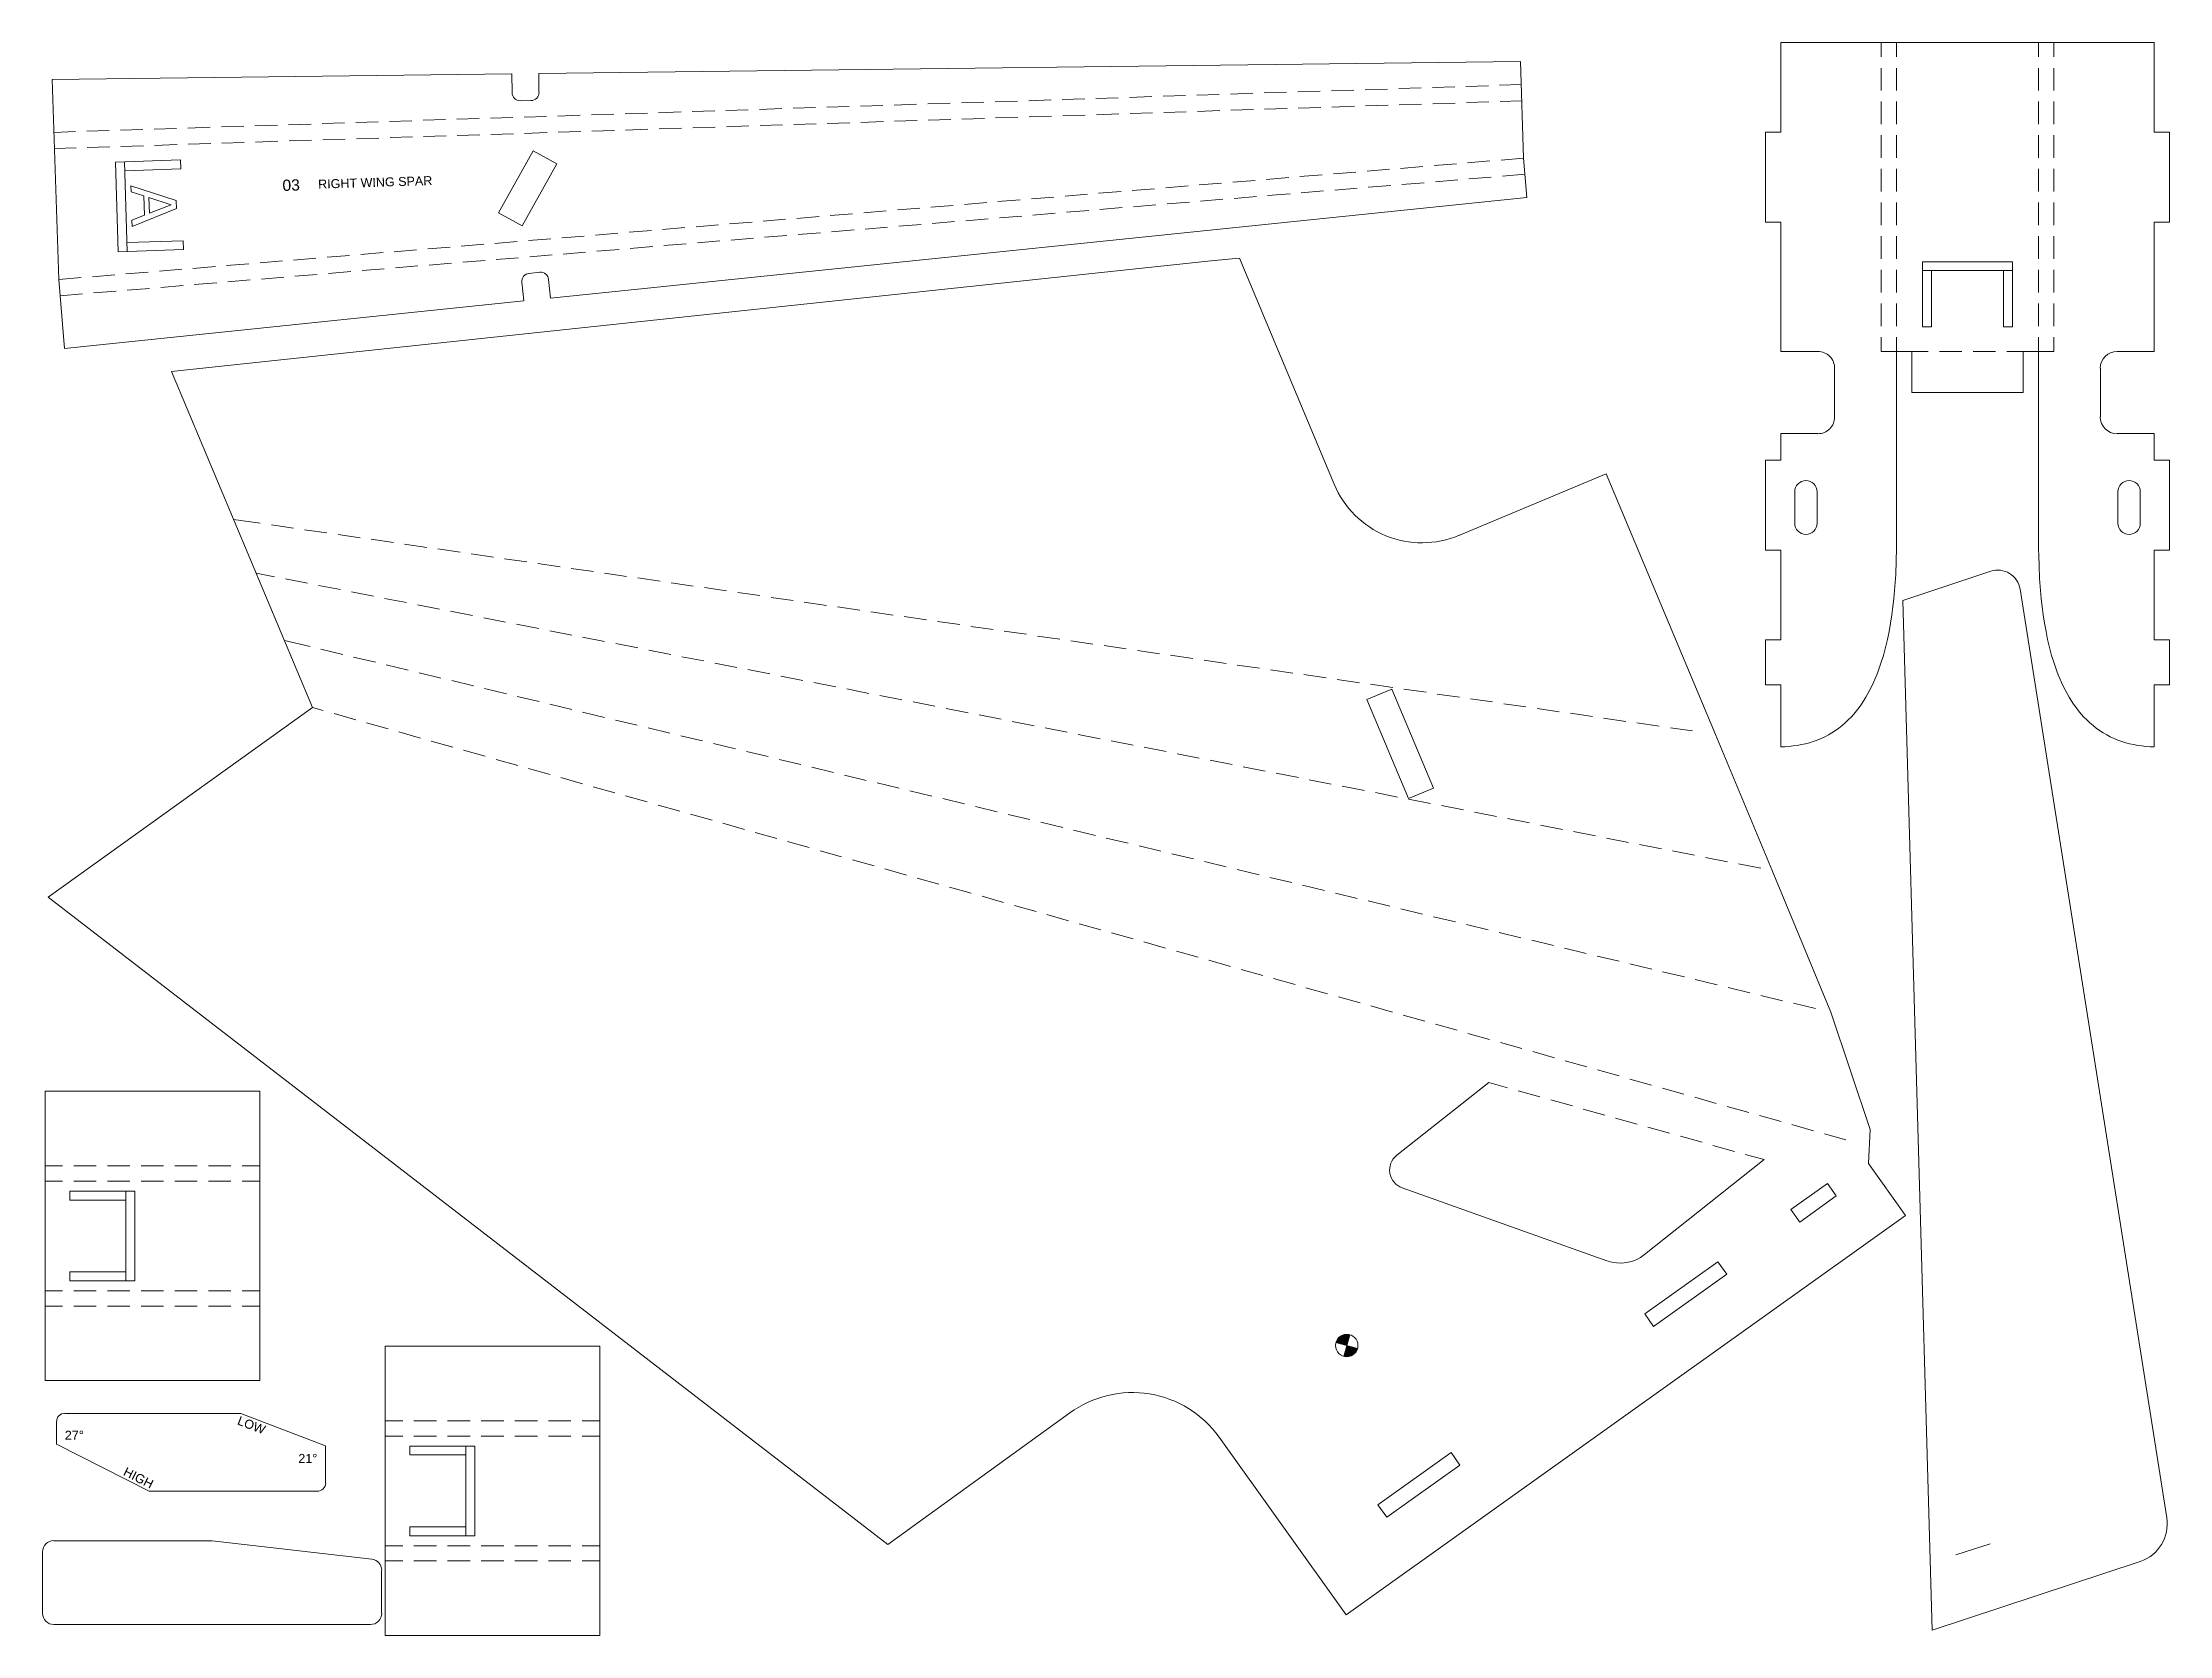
# Model space of a CAD drawing. Header units: inches. Extents: x 0.1 to 23.8, y 0.1 to 17.8.
import ezdxf

# ---------------------------------------------------------------- set-up
doc = ezdxf.new("R2010")
doc.units = ezdxf.units.IN
doc.header["$MEASUREMENT"] = 0
for name, color, linetype in [('CC', 7, 'Continuous'), ('PDF2_01 CUT', 7, 'Continuous'), ('PDF2_02 SCORE', 1, 'Continuous'), ('PDF3_01 CUT', 7, 'Continuous'), ('PDF3_02 SCORE', 1, 'Continuous'), ('PDF_01 CUT', 7, 'Continuous')]:
    doc.layers.add(name, color=color, linetype=linetype)
for name, color, linetype, true_color in [('PDF2_23 NOTES', 144, 'Continuous', 0x007094), ('PDF2_Text', 144, 'Continuous', 0x007094), ('PDF3_23 NOTES', 144, 'Continuous', 0x007094), ('PDF3_Text', 144, 'Continuous', 0x007094)]:
    doc.layers.add(name, color=color, linetype=linetype, true_color=true_color)
doc.styles.add('PDF Arial', font='arial.ttf')

msp = doc.modelspace()

# ---------------------------------------------------------------- linework, layer by layer
at = {"layer": 'CC', "color": 18, "lineweight": 0, "true_color": 0x000000}
for p, q in [((22.185, 11.753), (23.818, 1.404)), ((21.849, 1.115), (21.468, 0.994))]:
    msp.add_line(p, q, dxfattribs=at)
msp.add_lwpolyline([(23.818, 1.404, -0.367107), (23.523, 0.92), (21.203, 0.153), (20.878, 11.626), (21.859, 11.951)], format="xyb", dxfattribs=at)
msp.add_arc((21.937, 11.713), 0.251, 9.2405, 108.2027, dxfattribs=at)
at = {"layer": 'PDF2_01 CUT', "color": 18, "lineweight": 0, "true_color": 0x000000}
for points in [[(23.266, 14.401), (23.679, 14.401), (23.679, 15.843), (23.849, 15.843), (23.849, 16.843), (23.679, 16.843), (23.679, 17.843), (19.518, 17.843), (19.518, 16.843), (19.348, 16.843), (19.348, 15.843), (19.518, 15.843), (19.518, 14.401), (19.931, 14.401, -0.414214), (20.118, 14.213), (20.118, 13.672, -0.414214), (19.93, 13.484)], [(13.205, 15.414), (1.792, 14.2), (1.584, 14.178), (3.157, 10.433), (0.212, 8.322), (9.567, 1.107), (11.597, 2.575, -0.415506), (13.259, 2.305)], [(15.933, 12.352, -0.414719), (14.54, 12.922), (13.488, 15.44), (13.205, 15.414)], [(19.673, 12.487, 1), (19.923, 12.487), (19.923, 12.837, 1), (19.673, 12.837)], [(23.273, 12.837, -1), (23.524, 12.837), (23.524, 12.487, -1), (23.273, 12.487)], [(16.264, 6.255), (15.239, 5.444, 0.589161), (15.299, 5.081)], [(0.303, 2.476), (0.303, 2.227), (1.338, 1.701), (3.21, 1.701, 0.414214), (3.304, 1.794)], [(3.928, 0.341, -0.414214), (3.802, 0.216), (0.274, 0.216, -0.414214), (0.148, 0.341), (0.148, 1.025, -0.414214), (0.274, 1.151)]]:
    msp.add_lwpolyline(points, format="xyb", dxfattribs=at)
for points in [[(19.931, 13.485), (19.518, 13.485), (19.518, 13.188), (19.348, 13.188), (19.348, 12.188), (19.518, 12.188), (19.518, 11.188), (19.348, 11.188), (19.348, 10.688), (19.518, 10.688), (19.518, 9.995), (19.564, 9.996), (19.61, 10), (19.656, 10.005), (19.702, 10.011), (19.747, 10.02), (19.792, 10.03), (19.836, 10.041), (19.88, 10.055), (19.923, 10.07), (19.966, 10.088), (20.008, 10.107), (20.048, 10.129), (20.088, 10.152), (20.128, 10.177), (20.164, 10.204), (20.201, 10.233), (20.236, 10.263), (20.269, 10.295), (20.302, 10.327), (20.333, 10.361), (20.362, 10.397), (20.39, 10.433), (20.417, 10.47), (20.442, 10.51), (20.466, 10.549), (20.489, 10.589), (20.511, 10.63), (20.532, 10.67), (20.552, 10.712), (20.57, 10.755), (20.588, 10.797), (20.603, 10.84), (20.619, 10.883), (20.634, 10.926), (20.661, 11.014), (20.685, 11.103), (20.706, 11.192), (20.725, 11.282), (20.741, 11.374), (20.755, 11.466), (20.767, 11.557), (20.778, 11.648), (20.786, 11.737), (20.793, 11.826), (20.796, 11.871), (20.798, 11.917), (20.801, 11.966), (20.803, 12.017), (20.805, 12.122), (20.806, 12.148), (20.807, 12.172), (20.807, 12.196), (20.807, 12.218), (20.808, 12.239), (20.808, 12.258), (20.808, 12.275), (20.808, 12.289), (20.808, 14.401), (20.978, 14.401), (20.978, 13.942), (22.22, 13.942), (22.22, 14.401), (22.39, 14.401), (22.39, 12.289), (22.39, 12.275), (22.39, 12.258), (22.39, 12.239), (22.39, 12.218), (22.391, 12.196), (22.391, 12.172), (22.392, 12.148), (22.392, 12.122), (22.395, 12.017), (22.397, 11.966), (22.399, 11.917), (22.402, 11.871), (22.404, 11.826), (22.412, 11.737), (22.42, 11.648), (22.43, 11.557), (22.443, 11.466), (22.456, 11.374), (22.473, 11.282), (22.491, 11.192), (22.513, 11.103), (22.536, 11.014), (22.564, 10.926), (22.578, 10.883), (22.594, 10.84), (22.61, 10.797), (22.628, 10.755), (22.646, 10.712), (22.666, 10.67), (22.686, 10.63), (22.709, 10.589), (22.731, 10.549), (22.755, 10.51), (22.781, 10.47), (22.808, 10.433), (22.836, 10.397), (22.865, 10.361), (22.896, 10.327), (22.929, 10.295), (22.962, 10.263), (22.997, 10.233), (23.033, 10.204), (23.07, 10.177), (23.109, 10.152), (23.149, 10.129), (23.189, 10.107), (23.231, 10.088), (23.274, 10.07), (23.317, 10.055), (23.361, 10.041), (23.405, 10.03), (23.45, 10.02), (23.496, 10.011), (23.541, 10.005), (23.587, 10), (23.633, 9.996), (23.679, 9.995), (23.679, 10.688), (23.849, 10.688), (23.849, 11.188), (23.679, 11.188), (23.679, 12.188), (23.849, 12.188), (23.849, 13.188), (23.679, 13.188), (23.679, 13.485), (23.266, 13.485)], [(23.079, 13.672), (23.079, 14.213)], [(19.673, 12.837), (19.673, 12.487)], [(23.274, 12.487), (23.274, 12.837)], [(19.332, 5.396), (17.999, 4.338)], [(15.299, 5.081), (17.58, 4.269)], [(3.303, 1.794), (3.303, 2.206), (2.357, 2.569), (0.397, 2.569)], [(0.273, 1.15), (2.038, 1.15), (3.816, 0.943)], [(3.927, 0.819), (3.927, 0.341)]]:
    msp.add_lwpolyline(points, dxfattribs=at)
for points in [[(15.647, 9.534), (15.183, 10.638), (14.906, 10.522), (15.37, 9.418)], [(2.569, 2.935), (2.569, 6.157), (0.176, 6.157), (0.176, 2.935)], [(20.037, 5.129), (19.63, 4.839), (19.729, 4.7), (20.135, 4.991)], [(18.816, 4.257), (18.003, 3.676), (18.101, 3.537), (18.915, 4.119)], [(6.359, 0.094), (6.359, 3.316), (3.966, 3.316), (3.966, 0.094)], [(15.844, 2.132), (15.029, 1.55), (15.129, 1.412), (15.942, 1.993)]]:
    msp.add_lwpolyline(points, close=True, dxfattribs=at)
for centre, radius, start, end in [((23.266, 14.213), 0.188, 90, 180), ((23.266, 13.672), 0.188, 180, 270), ((17.728, 4.681), 0.438, 250.4007, 308.436), ((0.398, 2.476), 0.0938, 90, 180), ((3.803, 0.82), 0.125, 0, 83.3862)]:
    msp.add_arc(centre, radius, start, end, dxfattribs=at)
at = {"layer": 'PDF2_02 SCORE', "lineweight": 0}
for points in [[(20.638, 17.843), (20.638, 17.684)], [(20.808, 17.684), (20.808, 17.843)], [(22.39, 17.684), (22.39, 17.843)], [(22.56, 17.843), (22.56, 17.684)], [(20.638, 17.559), (20.638, 17.309)], [(20.808, 17.309), (20.808, 17.559)], [(22.39, 17.309), (22.39, 17.559)], [(22.56, 17.559), (22.56, 17.309)], [(20.638, 17.184), (20.638, 16.934)], [(20.808, 16.934), (20.808, 17.184)], [(22.39, 16.934), (22.39, 17.184)], [(22.56, 17.184), (22.56, 16.934)], [(20.638, 16.809), (20.638, 16.559)], [(20.808, 16.559), (20.808, 16.809)], [(22.39, 16.559), (22.39, 16.809)], [(22.56, 16.809), (22.56, 16.559)], [(20.638, 16.434), (20.638, 16.184)], [(20.808, 16.184), (20.808, 16.434)], [(22.39, 16.184), (22.39, 16.434)], [(22.56, 16.434), (22.56, 16.184)], [(20.638, 16.059), (20.638, 15.809)], [(20.808, 15.809), (20.808, 16.059)], [(22.39, 15.809), (22.39, 16.059)], [(22.56, 16.059), (22.56, 15.809)], [(20.638, 15.684), (20.638, 15.434)], [(20.808, 15.434), (20.808, 15.684)], [(22.39, 15.434), (22.39, 15.684)], [(22.56, 15.684), (22.56, 15.434)], [(20.638, 15.309), (20.638, 15.059)], [(20.808, 15.059), (20.808, 15.309)], [(22.39, 15.059), (22.39, 15.309)], [(22.56, 15.309), (22.56, 15.059)], [(20.638, 14.934), (20.638, 14.684)], [(20.808, 14.684), (20.808, 14.934)], [(22.39, 14.684), (22.39, 14.934)], [(22.56, 14.934), (22.56, 14.684)], [(20.638, 14.559), (20.638, 14.401), (20.808, 14.401), (20.808, 14.559)], [(22.56, 14.559), (22.56, 14.401), (22.39, 14.401), (22.39, 14.559)], [(21.161, 14.401), (20.978, 14.401)], [(21.536, 14.401), (21.286, 14.401)], [(21.911, 14.401), (21.661, 14.401)], [(22.22, 14.401), (22.036, 14.401)], [(2.574, 12.487), (2.276, 12.53)], [(2.946, 12.433), (2.698, 12.469)], [(3.317, 12.379), (3.069, 12.415)], [(3.688, 12.325), (3.441, 12.361)], [(4.059, 12.272), (3.812, 12.308)], [(4.43, 12.218), (4.183, 12.253)], [(4.801, 12.164), (4.554, 12.2)], [(5.173, 12.11), (4.925, 12.146)], [(5.544, 12.056), (5.296, 12.092)], [(2.732, 11.891), (2.528, 11.931)], [(3.101, 11.818), (2.855, 11.867)], [(5.915, 12.002), (5.668, 12.038)], [(6.286, 11.948), (6.039, 11.984)], [(6.657, 11.895), (6.41, 11.931)], [(7.029, 11.841), (6.781, 11.877)], [(3.468, 11.747), (3.223, 11.794)], [(3.837, 11.674), (3.592, 11.722)], [(4.205, 11.602), (3.959, 11.65)], [(7.4, 11.787), (7.152, 11.823)], [(7.771, 11.733), (7.523, 11.769)], [(8.142, 11.68), (7.895, 11.715)], [(8.513, 11.625), (8.266, 11.661)], [(4.573, 11.53), (4.328, 11.578)], [(4.941, 11.458), (4.695, 11.506)], [(5.309, 11.385), (5.064, 11.434)], [(8.884, 11.572), (8.637, 11.608)], [(9.256, 11.518), (9.008, 11.554)], [(9.627, 11.464), (9.379, 11.5)], [(9.998, 11.41), (9.75, 11.446)], [(10.369, 11.357), (10.121, 11.392)], [(3.129, 11.112), (2.843, 11.182)], [(5.677, 11.314), (5.431, 11.361)], [(6.045, 11.241), (5.8, 11.289)], [(6.412, 11.169), (6.167, 11.217)], [(6.781, 11.097), (6.536, 11.145)], [(10.74, 11.302), (10.493, 11.338)], [(11.111, 11.249), (10.864, 11.285)], [(11.483, 11.195), (11.234, 11.23)], [(11.853, 11.141), (11.606, 11.177)], [(3.494, 11.025), (3.25, 11.083)], [(3.858, 10.937), (3.615, 10.996)], [(4.223, 10.85), (3.979, 10.908)], [(7.148, 11.024), (6.903, 11.073)], [(7.517, 10.953), (7.271, 11)], [(7.884, 10.88), (7.639, 10.928)], [(12.225, 11.087), (11.977, 11.123)], [(12.595, 11.033), (12.348, 11.069)], [(12.966, 10.979), (12.719, 11.015)], [(13.338, 10.925), (13.091, 10.962)], [(13.709, 10.871), (13.461, 10.907)], [(4.588, 10.762), (4.344, 10.821)], [(4.952, 10.675), (4.709, 10.733)], [(8.253, 10.808), (8.007, 10.856)], [(8.621, 10.736), (8.376, 10.784)], [(8.989, 10.664), (8.743, 10.712)], [(14.08, 10.818), (13.832, 10.854)], [(14.451, 10.764), (14.204, 10.8)], [(14.822, 10.71), (14.575, 10.746)], [(15.193, 10.656), (14.946, 10.692)], [(3.157, 10.433), (3.277, 10.399)], [(5.317, 10.587), (5.073, 10.646)], [(5.682, 10.499), (5.438, 10.557)], [(6.046, 10.411), (5.803, 10.47)], [(9.357, 10.591), (9.112, 10.64)], [(9.725, 10.519), (9.479, 10.567)], [(10.093, 10.447), (9.848, 10.495)], [(15.565, 10.603), (15.317, 10.638)], [(15.936, 10.548), (15.688, 10.584)], [(16.307, 10.495), (16.059, 10.531)], [(16.678, 10.441), (16.431, 10.476)], [(3.398, 10.365), (3.638, 10.297)], [(3.759, 10.263), (3.999, 10.195)], [(6.411, 10.324), (6.167, 10.382)], [(6.775, 10.236), (6.532, 10.294)], [(7.14, 10.149), (6.897, 10.207)], [(10.461, 10.375), (10.216, 10.423)], [(10.829, 10.303), (10.584, 10.351)], [(11.197, 10.23), (10.952, 10.279)], [(11.565, 10.159), (11.32, 10.206)], [(17.049, 10.387), (16.802, 10.423)], [(17.42, 10.333), (17.173, 10.369)], [(17.792, 10.279), (17.544, 10.315)], [(18.163, 10.225), (17.915, 10.261)], [(18.534, 10.172), (18.287, 10.208)], [(4.12, 10.161), (4.36, 10.093)], [(4.48, 10.059), (4.721, 9.992)], [(4.841, 9.958), (5.082, 9.89)], [(7.504, 10.061), (7.261, 10.119)], [(7.87, 9.973), (7.626, 10.032)], [(11.933, 10.086), (11.688, 10.134)], [(12.301, 10.014), (12.056, 10.062)], [(12.669, 9.942), (12.424, 9.99)], [(5.202, 9.856), (5.443, 9.788)], [(5.563, 9.754), (5.804, 9.686)], [(8.234, 9.886), (7.991, 9.944)], [(8.598, 9.797), (8.355, 9.856)], [(8.963, 9.71), (8.72, 9.768)], [(13.037, 9.87), (12.792, 9.918)], [(13.405, 9.798), (13.16, 9.846)], [(13.773, 9.725), (13.528, 9.773)], [(5.924, 9.652), (6.165, 9.585)], [(6.285, 9.551), (6.526, 9.483)], [(9.327, 9.622), (9.085, 9.681)], [(9.692, 9.535), (9.449, 9.593)], [(10.057, 9.447), (9.814, 9.506)], [(14.142, 9.653), (13.896, 9.701)], [(14.509, 9.581), (14.264, 9.629)], [(14.878, 9.509), (14.632, 9.557)], [(15.245, 9.436), (15, 9.485)], [(6.646, 9.449), (6.887, 9.381)], [(7.007, 9.347), (7.248, 9.279)], [(7.368, 9.245), (7.609, 9.178)], [(10.422, 9.359), (10.179, 9.418)], [(10.786, 9.272), (10.543, 9.331)], [(15.614, 9.364), (15.368, 9.412)], [(15.981, 9.292), (15.736, 9.34)], [(16.35, 9.22), (16.104, 9.268)], [(7.729, 9.144), (7.97, 9.076)], [(8.09, 9.042), (8.331, 8.974)], [(11.151, 9.184), (10.908, 9.242)], [(11.516, 9.096), (11.273, 9.155)], [(11.88, 9.009), (11.637, 9.067)], [(16.717, 9.148), (16.472, 9.196)], [(17.086, 9.076), (16.84, 9.123)], [(17.453, 9.004), (17.208, 9.052)], [(8.451, 8.94), (8.692, 8.872)], [(8.812, 8.838), (9.053, 8.771)], [(12.245, 8.921), (12.002, 8.979)], [(12.61, 8.834), (12.367, 8.892)], [(12.974, 8.746), (12.731, 8.804)], [(17.822, 8.931), (17.576, 8.979)], [(18.189, 8.859), (17.944, 8.908)], [(18.558, 8.787), (18.312, 8.835)], [(9.173, 8.737), (9.414, 8.669)], [(9.534, 8.635), (9.775, 8.567)], [(9.895, 8.533), (10.136, 8.465)], [(13.339, 8.658), (13.096, 8.717)], [(13.704, 8.57), (13.461, 8.628)], [(14.068, 8.482), (13.825, 8.541)], [(18.925, 8.715), (18.68, 8.763)], [(19.294, 8.642), (19.048, 8.691)], [(10.256, 8.431), (10.496, 8.364)], [(10.617, 8.33), (10.858, 8.262)], [(14.433, 8.395), (14.19, 8.453)], [(14.798, 8.307), (14.555, 8.366)], [(10.979, 8.228), (11.219, 8.16)], [(11.34, 8.126), (11.58, 8.058)], [(15.162, 8.22), (14.919, 8.278)], [(15.527, 8.132), (15.284, 8.191)], [(15.892, 8.044), (15.649, 8.103)], [(11.701, 8.024), (11.941, 7.956)], [(12.061, 7.922), (12.302, 7.855)], [(16.256, 7.957), (16.014, 8.015)], [(16.621, 7.869), (16.378, 7.927)], [(16.986, 7.781), (16.743, 7.84)], [(12.422, 7.821), (12.663, 7.753)], [(12.783, 7.719), (13.024, 7.651)], [(13.144, 7.617), (13.385, 7.549)], [(17.35, 7.694), (17.107, 7.752)], [(17.715, 7.606), (17.471, 7.664)], [(13.505, 7.515), (13.746, 7.448)], [(13.866, 7.414), (14.107, 7.346)], [(18.08, 7.519), (17.836, 7.577)], [(18.444, 7.431), (18.201, 7.489)], [(18.809, 7.343), (18.565, 7.402)], [(14.227, 7.312), (14.468, 7.244)], [(14.588, 7.21), (14.829, 7.142)], [(19.174, 7.255), (18.93, 7.313)], [(19.538, 7.167), (19.295, 7.226)], [(19.903, 7.08), (19.659, 7.138)], [(14.949, 7.108), (15.19, 7.04)], [(15.31, 7.007), (15.551, 6.939)], [(15.671, 6.905), (15.912, 6.837)], [(16.032, 6.803), (16.273, 6.735)], [(16.393, 6.701), (16.634, 6.633)], [(16.754, 6.6), (16.995, 6.532)], [(17.115, 6.498), (17.356, 6.43)], [(16.264, 6.255), (16.473, 6.196)], [(17.476, 6.396), (17.717, 6.328)], [(17.837, 6.294), (18.078, 6.226)], [(18.198, 6.193), (18.438, 6.125)], [(16.593, 6.162), (16.834, 6.095)], [(16.954, 6.061), (17.195, 5.994)], [(17.316, 5.96), (17.557, 5.893)], [(18.559, 6.091), (18.799, 6.023)], [(18.92, 5.989), (19.16, 5.921)], [(17.677, 5.859), (17.918, 5.791)], [(18.038, 5.758), (18.279, 5.69)], [(19.281, 5.887), (19.521, 5.819)], [(19.642, 5.786), (19.882, 5.718)], [(18.399, 5.656), (18.64, 5.589)], [(18.76, 5.555), (19.001, 5.488)], [(19.121, 5.454), (19.332, 5.396)], [(20.003, 5.684), (20.243, 5.616)], [(0.372, 5.327), (0.176, 5.327)], [(0.747, 5.327), (0.497, 5.327)], [(1.122, 5.327), (0.872, 5.327)], [(1.497, 5.327), (1.247, 5.327)], [(1.872, 5.327), (1.622, 5.327)], [(2.247, 5.327), (1.997, 5.327)], [(2.569, 5.327), (2.372, 5.327)], [(0.372, 5.157), (0.176, 5.157)], [(0.747, 5.157), (0.497, 5.157)], [(1.122, 5.157), (0.872, 5.157)], [(1.497, 5.157), (1.247, 5.157)], [(1.872, 5.157), (1.622, 5.157)], [(2.247, 5.157), (1.997, 5.157)], [(2.569, 5.157), (2.372, 5.157)], [(0.372, 3.935), (0.176, 3.935)], [(0.747, 3.935), (0.497, 3.935)], [(1.122, 3.935), (0.872, 3.935)], [(1.497, 3.935), (1.247, 3.935)], [(1.872, 3.935), (1.622, 3.935)], [(2.247, 3.935), (1.997, 3.935)], [(2.569, 3.935), (2.372, 3.935)], [(0.372, 3.765), (0.176, 3.765)], [(0.747, 3.765), (0.497, 3.765)], [(1.122, 3.765), (0.872, 3.765)], [(1.497, 3.765), (1.247, 3.765)], [(1.872, 3.765), (1.622, 3.765)], [(2.247, 3.765), (1.997, 3.765)], [(2.569, 3.765), (2.372, 3.765)], [(4.162, 2.486), (3.966, 2.486)], [(4.537, 2.486), (4.287, 2.486)], [(4.912, 2.486), (4.662, 2.486)], [(5.287, 2.486), (5.037, 2.486)], [(5.662, 2.486), (5.412, 2.486)], [(6.037, 2.486), (5.787, 2.486)], [(6.359, 2.486), (6.162, 2.486)], [(4.162, 2.316), (3.966, 2.316)], [(4.537, 2.316), (4.287, 2.316)], [(4.912, 2.316), (4.662, 2.316)], [(5.287, 2.316), (5.037, 2.316)], [(5.662, 2.316), (5.412, 2.316)], [(6.037, 2.316), (5.787, 2.316)], [(6.359, 2.316), (6.162, 2.316)], [(4.162, 1.094), (3.966, 1.094)], [(4.537, 1.094), (4.287, 1.094)], [(4.912, 1.094), (4.662, 1.094)], [(5.287, 1.094), (5.037, 1.094)], [(5.662, 1.094), (5.412, 1.094)], [(6.037, 1.094), (5.787, 1.094)], [(6.359, 1.094), (6.162, 1.094)], [(4.162, 0.924), (3.966, 0.924)], [(4.537, 0.924), (4.287, 0.924)], [(4.912, 0.924), (4.662, 0.924)], [(5.287, 0.924), (5.037, 0.924)], [(5.662, 0.924), (5.412, 0.924)], [(6.037, 0.924), (5.787, 0.924)], [(6.359, 0.924), (6.162, 0.924)]]:
    msp.add_lwpolyline(points, dxfattribs=at)
at = {"layer": 'PDF2_23 NOTES', "color": 4, "lineweight": 0}
for points in [[(21.198, 15.301), (21.198, 14.676), (21.098, 14.676), (21.098, 15.401), (22.099, 15.401), (22.099, 14.676), (21.999, 14.676), (21.999, 15.301)], [(22.099, 15.301), (21.098, 15.301)], [(1.076, 4.946), (0.451, 4.946), (0.451, 5.046), (1.176, 5.046), (1.176, 4.046), (0.451, 4.046), (0.451, 4.146), (1.076, 4.146)], [(1.076, 4.046), (1.076, 5.046)], [(14.56, 3.358), (14.801, 3.29)], [(14.715, 3.444), (14.647, 3.204)], [(4.866, 2.105), (4.241, 2.105), (4.241, 2.205), (4.966, 2.205), (4.966, 1.205), (4.241, 1.205), (4.241, 1.305), (4.866, 1.305)], [(4.866, 1.205), (4.866, 2.205)]]:
    msp.add_lwpolyline(points, dxfattribs=at)
at = {"layer": 'PDF2_23 NOTES', "lineweight": 0}
msp.add_circle((14.681, 3.324), 0.125, dxfattribs=at)
at = {"layer": 'PDF2_23 NOTES', "lineweight": 0, "transparency": 33554559}
for points in [[(14.567, 3.376), (14.681, 3.324), (14.56, 3.358)], [(14.576, 3.393), (14.686, 3.342), (14.567, 3.376)], [(14.686, 3.342), (14.567, 3.376), (14.681, 3.324)], [(14.589, 3.409), (14.691, 3.361), (14.576, 3.393)], [(14.691, 3.361), (14.576, 3.393), (14.686, 3.342)], [(14.604, 3.422), (14.696, 3.378), (14.589, 3.409)], [(14.696, 3.378), (14.589, 3.409), (14.691, 3.361)], [(14.62, 3.433), (14.701, 3.394), (14.604, 3.422)], [(14.701, 3.394), (14.604, 3.422), (14.696, 3.378)], [(14.637, 3.441), (14.705, 3.409), (14.62, 3.433)], [(14.705, 3.409), (14.62, 3.433), (14.701, 3.394)], [(14.656, 3.446), (14.708, 3.421), (14.637, 3.441)], [(14.708, 3.421), (14.637, 3.441), (14.705, 3.409)], [(14.676, 3.448), (14.711, 3.431), (14.656, 3.446)], [(14.711, 3.431), (14.656, 3.446), (14.708, 3.421)], [(14.681, 3.324), (14.794, 3.271), (14.675, 3.305)], [(14.696, 3.448), (14.713, 3.438), (14.676, 3.448)], [(14.713, 3.438), (14.676, 3.448), (14.711, 3.431)], [(14.801, 3.29), (14.681, 3.324), (14.794, 3.271)], [(14.715, 3.444), (14.714, 3.443), (14.696, 3.448)], [(14.714, 3.443), (14.696, 3.448), (14.713, 3.438)], [(14.648, 3.209), (14.647, 3.204), (14.666, 3.199)], [(14.647, 3.204), (14.666, 3.199), (14.647, 3.204)], [(14.65, 3.216), (14.686, 3.199), (14.648, 3.209)], [(14.648, 3.209), (14.686, 3.199), (14.666, 3.199)], [(14.653, 3.226), (14.705, 3.201), (14.65, 3.216)], [(14.705, 3.201), (14.65, 3.216), (14.686, 3.199)], [(14.656, 3.238), (14.724, 3.206), (14.653, 3.226)], [(14.724, 3.206), (14.653, 3.226), (14.705, 3.201)], [(14.661, 3.253), (14.742, 3.214), (14.656, 3.238)], [(14.742, 3.214), (14.656, 3.238), (14.724, 3.206)], [(14.665, 3.269), (14.758, 3.225), (14.661, 3.253)], [(14.758, 3.225), (14.661, 3.253), (14.742, 3.214)], [(14.67, 3.286), (14.773, 3.238), (14.665, 3.269)], [(14.773, 3.238), (14.665, 3.269), (14.758, 3.225)], [(14.675, 3.305), (14.785, 3.254), (14.67, 3.286)], [(14.785, 3.254), (14.67, 3.286), (14.773, 3.238)], [(14.794, 3.271), (14.675, 3.305), (14.785, 3.254)]]:
    msp.add_solid(points, dxfattribs=at)
at = {"layer": 'PDF3_01 CUT', "color": 18, "lineweight": 0, "true_color": 0x000000}
for points in [[(5.787, 15.203), (5.809, 14.994), (16.688, 16.117), (16.652, 16.555), (16.616, 17.633), (5.678, 17.498), (5.68, 17.288)], [(5.471, 17.195), (5.591, 17.196)], [(5.569, 15.27), (5.689, 15.283)]]:
    msp.add_lwpolyline(points, dxfattribs=at)
msp.add_lwpolyline([(5.472, 17.194, -0.414214), (5.38, 17.284), (5.377, 17.494), (0.256, 17.431), (0.329, 15.202), (0.392, 14.435), (5.511, 14.963), (5.489, 15.172, -0.414214), (5.57, 15.271)], format="xyb", dxfattribs=at)
msp.add_lwpolyline([(5.23, 15.946), (5.616, 16.637), (5.878, 16.49), (5.492, 15.799)], close=True, dxfattribs=at)
for centre, start, end in [((5.591, 17.286), 270.7055, 0.7055), ((5.698, 15.193), 5.891, 95.891)]:
    msp.add_arc(centre, 0.0904, start, end, dxfattribs=at)
at = {"layer": 'PDF3_02 SCORE', "lineweight": 0}
for points in [[(14.76, 17.313), (14.51, 17.305)], [(15.135, 17.325), (14.885, 17.317)], [(15.51, 17.338), (15.26, 17.329)], [(15.884, 17.35), (15.635, 17.342)], [(16.26, 17.362), (16.009, 17.354)], [(16.625, 17.374), (16.385, 17.366)], [(7.263, 17.069), (7.013, 17.061)], [(7.638, 17.081), (7.388, 17.073)], [(8.013, 17.094), (7.763, 17.085)], [(8.388, 17.106), (8.138, 17.098)], [(8.763, 17.118), (8.513, 17.11)], [(9.137, 17.13), (8.888, 17.122)], [(9.512, 17.142), (9.262, 17.134)], [(9.887, 17.155), (9.637, 17.146)], [(10.262, 17.167), (10.012, 17.159)], [(10.637, 17.179), (10.387, 17.171)], [(11.012, 17.191), (10.762, 17.183)], [(11.386, 17.203), (11.137, 17.195)], [(11.761, 17.216), (11.511, 17.207)], [(12.136, 17.228), (11.886, 17.22)], [(12.511, 17.24), (12.261, 17.232)], [(12.886, 17.252), (12.636, 17.244)], [(12.642, 17.063), (12.892, 17.071)], [(13.261, 17.264), (13.011, 17.256)], [(13.017, 17.076), (13.266, 17.084)], [(13.635, 17.277), (13.386, 17.268)], [(13.391, 17.088), (13.641, 17.096)], [(14.01, 17.289), (13.76, 17.281)], [(13.766, 17.1), (14.016, 17.108)], [(14.385, 17.301), (14.135, 17.293)], [(14.141, 17.112), (14.391, 17.12)], [(14.516, 17.124), (14.766, 17.132)], [(14.891, 17.137), (15.141, 17.145)], [(15.266, 17.149), (15.515, 17.157)], [(15.64, 17.161), (15.89, 17.169)], [(16.015, 17.173), (16.266, 17.181)], [(16.391, 17.185), (16.631, 17.193)], [(0.516, 16.85), (0.276, 16.842)], [(0.891, 16.862), (0.641, 16.854)], [(1.266, 16.874), (1.016, 16.866)], [(1.641, 16.886), (1.391, 16.878)], [(2.016, 16.898), (1.766, 16.89)], [(2.39, 16.911), (2.141, 16.902)], [(2.765, 16.923), (2.515, 16.915)], [(3.14, 16.935), (2.89, 16.927)], [(3.515, 16.947), (3.265, 16.939)], [(3.89, 16.959), (3.64, 16.951)], [(4.265, 16.972), (4.015, 16.963)], [(4.639, 16.984), (4.39, 16.976)], [(5.014, 16.996), (4.764, 16.988)], [(5.389, 17.008), (5.139, 17)], [(5.145, 16.819), (5.395, 16.827)], [(5.764, 17.02), (5.514, 17.012)], [(5.52, 16.831), (5.77, 16.84)], [(6.139, 17.033), (5.889, 17.024)], [(5.895, 16.844), (6.145, 16.852)], [(6.514, 17.045), (6.264, 17.037)], [(6.27, 16.856), (6.52, 16.864)], [(6.888, 17.057), (6.639, 17.049)], [(6.644, 16.868), (6.894, 16.876)], [(7.019, 16.88), (7.269, 16.888)], [(7.394, 16.892), (7.644, 16.901)], [(7.769, 16.905), (8.019, 16.913)], [(8.144, 16.917), (8.394, 16.925)], [(8.519, 16.929), (8.768, 16.937)], [(8.893, 16.941), (9.143, 16.949)], [(9.268, 16.953), (9.518, 16.962)], [(9.643, 16.966), (9.893, 16.974)], [(10.018, 16.978), (10.268, 16.986)], [(10.393, 16.99), (10.643, 16.998)], [(10.768, 17.002), (11.017, 17.01)], [(11.142, 17.015), (11.392, 17.023)], [(11.517, 17.027), (11.767, 17.035)], [(11.892, 17.039), (12.142, 17.047)], [(12.267, 17.051), (12.517, 17.059)], [(0.281, 16.661), (0.522, 16.669)], [(0.647, 16.673), (0.897, 16.681)], [(1.022, 16.685), (1.272, 16.693)], [(1.397, 16.697), (1.647, 16.705)], [(1.772, 16.709), (2.022, 16.718)], [(2.146, 16.722), (2.396, 16.73)], [(2.521, 16.734), (2.771, 16.742)], [(2.896, 16.746), (3.146, 16.754)], [(3.271, 16.758), (3.521, 16.766)], [(3.646, 16.77), (3.896, 16.779)], [(4.021, 16.783), (4.271, 16.791)], [(4.395, 16.795), (4.645, 16.803)], [(4.77, 16.807), (5.02, 16.815)], [(14.408, 16.37), (14.159, 16.349)], [(14.782, 16.4), (14.533, 16.379)], [(15.156, 16.431), (14.907, 16.411)], [(15.53, 16.462), (15.28, 16.441)], [(15.903, 16.493), (15.654, 16.473)], [(16.277, 16.524), (16.028, 16.503)], [(16.652, 16.555), (16.402, 16.534)], [(16.416, 16.354), (16.667, 16.375)], [(11.418, 16.121), (11.169, 16.101)], [(11.792, 16.153), (11.543, 16.132)], [(12.166, 16.183), (11.916, 16.163)], [(12.539, 16.214), (12.291, 16.194)], [(12.914, 16.245), (12.664, 16.224)], [(13.287, 16.276), (13.037, 16.256)], [(13.661, 16.307), (13.412, 16.286)], [(13.427, 16.106), (13.675, 16.127)], [(14.035, 16.338), (13.785, 16.318)], [(13.8, 16.137), (14.05, 16.158)], [(14.173, 16.168), (14.423, 16.189)], [(14.548, 16.199), (14.797, 16.22)], [(14.921, 16.23), (15.171, 16.251)], [(15.295, 16.261), (15.544, 16.281)], [(15.669, 16.292), (15.918, 16.313)], [(16.043, 16.323), (16.292, 16.343)], [(8.802, 15.904), (8.553, 15.884)], [(9.175, 15.936), (8.926, 15.915)], [(9.55, 15.966), (9.3, 15.946)], [(9.923, 15.998), (9.674, 15.977)], [(10.297, 16.028), (10.048, 16.007)], [(10.671, 16.059), (10.421, 16.039)], [(11.044, 16.091), (10.795, 16.07)], [(10.81, 15.89), (11.059, 15.91)], [(11.184, 15.92), (11.433, 15.941)], [(11.557, 15.952), (11.807, 15.972)], [(11.931, 15.982), (12.18, 16.003)], [(12.305, 16.013), (12.554, 16.034)], [(12.679, 16.044), (12.928, 16.065)], [(13.052, 16.075), (13.302, 16.096)], [(5.812, 15.657), (5.562, 15.636)], [(6.185, 15.687), (5.936, 15.667)], [(6.559, 15.719), (6.31, 15.698)], [(6.933, 15.749), (6.684, 15.729)], [(7.307, 15.781), (7.057, 15.76)], [(7.68, 15.812), (7.432, 15.791)], [(8.055, 15.842), (7.805, 15.822)], [(7.82, 15.641), (8.069, 15.662)], [(8.428, 15.874), (8.179, 15.853)], [(8.193, 15.673), (8.443, 15.693)], [(8.568, 15.703), (8.816, 15.724)], [(8.941, 15.735), (9.191, 15.755)], [(9.315, 15.765), (9.564, 15.786)], [(9.689, 15.796), (9.938, 15.817)], [(10.062, 15.827), (10.312, 15.848)], [(10.436, 15.858), (10.686, 15.879)], [(2.821, 15.409), (2.573, 15.388)], [(3.195, 15.44), (2.946, 15.419)], [(3.569, 15.471), (3.32, 15.45)], [(3.943, 15.502), (3.694, 15.481)], [(4.316, 15.533), (4.068, 15.512)], [(4.691, 15.564), (4.441, 15.543)], [(5.064, 15.595), (4.815, 15.574)], [(4.83, 15.394), (5.079, 15.415)], [(5.438, 15.626), (5.189, 15.605)], [(5.204, 15.425), (5.453, 15.445)], [(5.577, 15.456), (5.827, 15.476)], [(5.951, 15.486), (6.2, 15.507)], [(6.325, 15.518), (6.574, 15.538)], [(6.698, 15.548), (6.948, 15.569)], [(7.072, 15.58), (7.321, 15.6)], [(7.446, 15.611), (7.695, 15.632)], [(0.579, 15.223), (0.329, 15.202)], [(0.953, 15.254), (0.704, 15.233)], [(1.327, 15.285), (1.077, 15.264)], [(1.7, 15.316), (1.451, 15.296)], [(2.074, 15.347), (1.825, 15.326)], [(2.448, 15.378), (2.198, 15.358)], [(2.213, 15.177), (2.463, 15.198)], [(2.587, 15.208), (2.836, 15.228)], [(2.961, 15.239), (3.21, 15.26)], [(3.334, 15.269), (3.584, 15.29)], [(3.709, 15.301), (3.957, 15.321)], [(4.082, 15.332), (4.332, 15.353)], [(4.456, 15.363), (4.705, 15.383)], [(0.344, 15.022), (0.593, 15.043)], [(0.718, 15.053), (0.968, 15.074)], [(1.092, 15.084), (1.341, 15.104)], [(1.466, 15.115), (1.715, 15.136)], [(1.839, 15.146), (2.089, 15.166)]]:
    msp.add_lwpolyline(points, dxfattribs=at)
at = {"layer": 'PDF3_23 NOTES', "color": 4, "lineweight": 0}
for points in [[(1.09, 15.615), (1.716, 15.635), (1.719, 15.535), (0.993, 15.512), (0.961, 16.511), (1.686, 16.535), (1.69, 16.435), (1.064, 16.415)], [(1.061, 16.515), (1.093, 15.515)]]:
    msp.add_lwpolyline(points, dxfattribs=at)
for points in [[(1.642, 15.992), (1.639, 16.081), (1.133, 16.246), (1.135, 16.178), (1.276, 16.134), (1.283, 15.918), (1.145, 15.864), (1.148, 15.794)], [(1.334, 16.116), (1.582, 16.036), (1.34, 15.941)]]:
    msp.add_lwpolyline(points, close=True, dxfattribs=at)
at = {"layer": 'PDF_01 CUT', "color": 18, "lineweight": 0, "true_color": 0x000000}
msp.add_lwpolyline([(15.932, 12.351), (17.571, 13.039), (18.791, 10.134), (19.422, 8.617), (20.075, 7.039), (20.513, 5.73), (20.495, 5.354), (20.909, 4.774), (14.676, 0.325), (13.258, 2.304)], dxfattribs=at)

# ---------------------------------------------------------------- texts
at = {"layer": 'PDF2_Text', "color": 4, "lineweight": 0, "char_height": 0.1, "attachment_point": 7, "style": 'PDF Arial'}
for s, insert in [('27°', (0.397, 2.276)), ('21°', (2.999, 2.017))]:
    msp.add_mtext(s, dxfattribs=dict(at, insert=insert))
for s, insert, rotation in [('LOW', (2.31, 2.447), 338.9502), ('HIGH', (1.039, 1.884), 333.067)]:
    msp.add_mtext(s, dxfattribs=dict(at, insert=insert, rotation=rotation))
at = {"layer": 'PDF3_Text', "color": 4, "lineweight": 0, "attachment_point": 7, "rotation": 1.8645, "style": 'PDF Arial'}
for s, insert, char_height in [('RIGHT WING SPAR', (3.221, 16.213), 0.10001), ('03', (2.824, 16.187), 0.125)]:
    msp.add_mtext(s, dxfattribs=dict(at, insert=insert, char_height=char_height))

doc.saveas('drawing.dxf')
